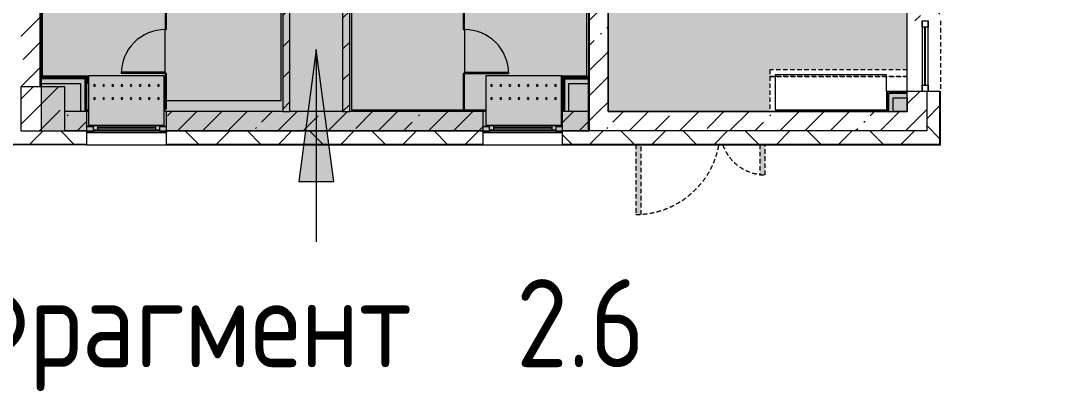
# Model space of a CAD drawing. Header units: millimetres. Extents: x 11693 to 241752, y -8553 to 29926.
# Drawn here: x 155150 to 167035, y -3054 to 1150 of the extents above; entities that cross this region are included whole.
import ezdxf

# ---------------------------------------------------------------- set-up
doc = ezdxf.new("R2010")
doc.units = ezdxf.units.MM
doc.linetypes.add('200_ШТРИХ__ш1_п0_6_', pattern=[80, 50, -30])
for name, color, linetype, lineweight in [('A-DETL', 7, 'Continuous', 5), ('A-DETL-MBND', 7, '200_ШТРИХ__ш1_п0_6_', 9), ('A-GLAZ-2', 7, 'Continuous', 5), ('A-WALL-2', 7, 'Continuous', 9), ('A-WALL-5', 7, 'Continuous', 5), ('I-WALL-3', 7, 'Continuous', 5), ('S-COLS', 7, 'Continuous', 5), ('S-STRS-MBND-1', 7, 'Continuous', 5), ('Знаки', 7, 'Continuous', 5)]:
    doc.layers.add(name, color=color, linetype=linetype, lineweight=lineweight)
doc.layers.add('A-DETL-GENF-2', color=7, linetype='Continuous', lineweight=9, true_color=0x4994b4, transparency=0.4)
doc.layers.add('S-STRS-3', color=7, linetype='Continuous', lineweight=15, true_color=0xd7cdc4, transparency=1)
for name, color, linetype, lineweight, true_color in [('A-DOOR-5', 7, 'Continuous', 5, 0x2b586c), ('A-FLOR-1', 7, 'Continuous', 5, 0xaaaaaa), ('A-FLOR-2', 7, 'Continuous', 5, 0x6f9cb0), ('A-GENM-3', 7, 'Continuous', 5, 0x2b586c), ('A-GENM-4', 7, 'Continuous', 5, 0xe2ddcd), ('A-GLAZ-3', 7, 'Continuous', 5, 0x2b586c), ('A-WALL-6', 7, 'Continuous', 9, 0x2b586c), ('G-ANNO-TEXT-1', 7, 'Continuous', 9, 0x3c3c3c), ('I-WALL-1', 7, 'Continuous', 5, 0xe7e7e7), ('I-WALL-2', 7, 'Continuous', 9, 0xe7e7e7), ('I-WALL-4', 7, 'Continuous', 5, 0x2b586c), ('S-COLS-1', 7, 'Continuous', 5, 0x2b586c), ('Знаки-2', 7, 'Continuous', 5, 0xd7cfbf), ('Знаки-3', 7, 'Continuous', 5, 0x2b586c)]:
    doc.layers.add(name, color=color, linetype=linetype, lineweight=lineweight, true_color=true_color)
doc.styles.add('GOST Common_4', font='GOST_Common.ttf', dxfattribs={"width": 0.9, "height": 1000})
pattern_1 = [(45, (-65660, -150), (-285.1231, 285.1231), []), (45, (-65374.88, -150), (-285.1231, 285.1231), [504.031, -100.806, 16.764, -84.042])]
pattern_2 = [(45, (89739.8, 0), (-353.5534, 353.5534), []), (135, (89739.8, 0), (-353.5534, -353.5534), [])]
pattern_3 = [(45, (89739.8, 0), (-285.1231, 285.1231), []), (45, (90024.94, 0), (-285.1231, 285.1231), [504.031, -100.806, 16.764, -84.042])]
pattern_4 = [(45, (89739.81, 0), (-176.7767, 176.7767), [])]
pattern_5 = [(45, (89739.8, 0), (-530.33, 530.33), []), (135, (89739.8, 0), (-530.33, -530.33), [])]

# ---------------------------------------------------------------- blocks, each defined once
blk = doc.blocks.new('BSC_Колонна _Прямоугольная - 500х500-V44-Общий план 2 этажа с размещением фрагментов 2_1-2_7')
at = {"layer": 'S-COLS'}
h = blk.add_hatch(dxfattribs=at)
h.set_pattern_fill('FP_43', color=256, style=0, pattern_type=2)
h.set_pattern_definition(pattern_1)
h.paths.add_polyline_path([(-123, -250), (-19, -250), (-19, 250), (-250, 250), (-250, -250)])
h = blk.add_hatch(dxfattribs=at)
h.set_pattern_fill('FP_43', color=256, style=0, pattern_type=2)
h.set_pattern_definition(pattern_1)
h.paths.add_polyline_path([(250, -250), (250, 250), (-19, 250), (-19, -250)])
for p, q in [((-19, 250), (-250, 250)), ((-250, 250), (-250, -250)), ((-250, -250), (-19, -250))]:
    blk.add_line(p, q, dxfattribs=at)
at = {"layer": 'S-COLS-1'}
for p, q in [((250, 250), (-19, 250)), ((250, -250), (250, 250)), ((-19, -250), (250, -250))]:
    blk.add_line(p, q, dxfattribs=at)
blk = doc.blocks.new('120_Окно_СКБ_1Ст - 120_Окно_СКБ_1Ст 900х2500_h_-22445987-Общий план 2 этажа с размещением фрагментов 2_1-2_7')
at = {"layer": 'A-GLAZ-2'}
for p, q in [((-450, -75), (-450, -57)), ((-450, -57), (-380, -57)), ((450, -57), (-450, -57)), ((-380, -57), (-380, -75)), ((380, -75), (380, -57)), ((380, -57), (450, -57)), ((450, -57), (450, -75))]:
    blk.add_line(p, q, dxfattribs=at)
at = {"layer": 'A-GLAZ-3'}
for p, q in [((-450, -127), (-450, -75)), ((-380, -75), (-380, -127)), ((380, -87), (-380, -87)), ((-380, -87), (-380, -127)), ((-330, -137), (-330, -87)), ((-330, -107), (330, -107)), ((330, -117), (-330, -117)), ((330, -137), (330, -87)), ((380, -127), (380, -75)), ((380, -127), (380, -87)), ((450, -75), (450, -127)), ((-380, -127), (-450, -127)), ((-450, -127), (-400, -127)), ((-380, -127), (-400, -127)), ((-400, -127), (-400, -137)), ((-400, -137), (400, -137)), ((400, -137), (-400, -137)), ((450, -127), (380, -127)), ((400, -127), (380, -127)), ((400, -127), (450, -127)), ((400, -137), (400, -127))]:
    blk.add_line(p, q, dxfattribs=at)
blk = doc.blocks.new('110_Дверь_СКБ_2Ст_Наружная - ДН-1_л__ Двухстворчатая 1350 х3200 _ЛК_ в свету с верхним остеклением 2-V161-Общий план 2 этажа с размещением фрагментов 2_1-2_7')
at = {"layer": 'A-DETL-MBND'}
for points in [[(694.5, 869), (694.5, 79), (754.5, 79), (754.5, 869)], [(-715.5, 419), (-715.5, 79), (-655.5, 79), (-655.5, 419)]]:
    blk.add_hatch(color=256, dxfattribs=at).paths.add_polyline_path(points)
for p, q in [((754.5, 869), (694.5, 869)), ((694.5, 869), (694.5, 79)), ((754.5, 79), (754.5, 869)), ((-715.5, 419), (-715.5, 79)), ((-655.5, 419), (-715.5, 419)), ((-655.5, 79), (-655.5, 419))]:
    blk.add_line(p, q, dxfattribs=at)
for centre, radius, start, end in [((754.5, -91), 960, 90, 169.73704), ((-715.5, -91), 510, 19.59844, 90)]:
    blk.add_arc(centre, radius, start, end, dxfattribs=at)
blk = doc.blocks.new('120_Окно_СКБ_1Ст - 120_Окно_СКБ_1Ст 800х2500 EI30-23532001-Общий план 2 этажа с размещением фрагментов 2_1-2_7')
at = {"layer": 'A-GLAZ-2'}
for p, q in [((-400, -127), (-400, -57)), ((-400, -57), (-330, -57)), ((400, -57), (-400, -57)), ((-330, -57), (-330, -127)), ((330, -87), (-330, -87)), ((330, -97), (-330, -97)), ((330, -127), (330, -57)), ((330, -57), (400, -57)), ((400, -57), (400, -127)), ((-330, -127), (-400, -127)), ((-400, -127), (400, -127)), ((400, -127), (330, -127))]:
    blk.add_line(p, q, dxfattribs=at)
blk = doc.blocks.new('131_Сантехническая перегородка_Дверь_сдвиг_ - СД-1-V190-Общий план 2 этажа с размещением фрагментов 2_1-2_7')
at = {"layer": 'A-GENM-4'}
for points in [[(0, -8), (400, -8), (400, 8), (0, 8)], [(900, -8), (1100, -8), (1100, 8), (900, 8)]]:
    blk.add_hatch(color=256, dxfattribs=at).paths.add_polyline_path(points)
at = {"layer": 'A-DOOR-5'}
for p, q in [((416, 508), (400, 508)), ((400, 8), (400, 508)), ((416, 8), (416, 508)), ((416, 8), (400, 8))]:
    blk.add_line(p, q, dxfattribs=at)
blk.add_arc((400, 8), 500, 360, 90, dxfattribs=at)
at = {"layer": 'A-GENM-3'}
for p, q in [((400, 8), (0, 8)), ((0, 8), (0, -8)), ((400, -8), (400, 8)), ((1100, 8), (900, 8)), ((900, 8), (900, -8)), ((1100, -8), (1100, 8)), ((0, -8), (400, -8)), ((900, -8), (1100, -8))]:
    blk.add_line(p, q, dxfattribs=at)
blk = doc.blocks.new('131_Сантехническая перегородка_Дверь_сдвиг_ - СД-1-V191-Общий план 2 этажа с размещением фрагментов 2_1-2_7')
at = {"layer": 'A-GENM-4'}
for points in [[(0, -8), (400, -8), (400, 8), (0, 8)], [(900, 8), (900, -8), (1100, -8), (1100, 8), (1019, 8)]]:
    blk.add_hatch(color=256, dxfattribs=at).paths.add_polyline_path(points)
at = {"layer": 'A-DOOR-5'}
for p, q in [((416, -8), (400, -8)), ((400, -8), (400, -508)), ((416, -8), (416, -508)), ((416, -508), (400, -508))]:
    blk.add_line(p, q, dxfattribs=at)
blk.add_arc((400, -8), 500, 270, 0, dxfattribs=at)
at = {"layer": 'A-GENM-3'}
for p, q in [((400, 8), (0, 8)), ((0, 8), (0, -8)), ((400, -8), (400, 8)), ((1100, 8), (900, 8)), ((900, 8), (900, -8)), ((1100, -8), (1100, 8)), ((0, -8), (400, -8)), ((900, -8), (1100, -8))]:
    blk.add_line(p, q, dxfattribs=at)
blk = doc.blocks.new('Зашивка радиатора_ СУ - Зашивка радиатора  М15-33170478-Общий план 2 этажа с размещением фрагментов 2_1-2_7')
at = {"layer": 'Знаки-2'}
h = blk.add_hatch(color=256, dxfattribs=at)
h.paths.add_polyline_path([(-370, -180), (-303, -60), (-294, -65), (-294, -75), (-303, -80), (-312, -75), (-313, -70)])
h.paths.add_polyline_path([(490, -180), (432, -75), (423, -80), (415, -75), (415, -65), (423, -60), (432, -65), (433, -67)])
h.paths.add_polyline_path([(490, 380), (-370, 380), (-370, -180), (490, -180), (490, 89)])
h.paths.add_polyline_path([(8, 90), (432, 85), (432, 75), (423, 70), (415, 75), (415, 85), (418, 89), (328, 85), (328, 75), (319, 70), (311, 75), (311, 85), (314, 89), (224, 85), (224, 75), (216, 70), (207, 75), (207, 85), (211, 89), (121, 85), (121, 75), (112, 70), (103, 75), (103, 85), (107, 89), (17, 85), (17, 75), (8, 70), (0, 75), (0, 85), (3, 89), (-87, 85), (-87, 75), (-96, 70), (-104, 75), (-104, 85), (-101, 89), (-191, 85), (-191, 75), (-199, 70), (-208, 75), (-208, 85), (-204, 89), (-294, 85), (-294, 75), (-303, 70), (-312, 75), (-312, 85), (-303, 90), (-300, 90), (6, 90)])
h.paths.add_polyline_path([(8, -60), (17, -65), (17, -75), (13, -78), (103, -75), (105, -63), (112, -60), (121, -65), (121, -75), (117, -78), (207, -75), (208, -63), (216, -60), (224, -65), (224, -75), (221, -78), (311, -75), (312, -63), (319, -60), (328, -65), (328, -75), (319, -80), (317, -79), (-208, -75), (-207, -63), (-199, -60), (-191, -65), (-191, -75), (-194, -78), (-104, -75), (-103, -63), (-96, -60), (-87, -65), (-87, -75), (-91, -78), (0, -75), (1, -63), (6, -60)])
at = {"layer": 'Знаки-3'}
for p, q in [((490, 380), (-370, 380)), ((-370, 380), (-370, -180)), ((490, -180), (490, 380)), ((-370, -180), (490, -180))]:
    blk.add_line(p, q, dxfattribs=at)
for centre, start, end in [((-303, 80), 0, 180), ((-303, 80), 180, 0), ((-199, 80), 0, 180), ((-199, 80), 180, 0), ((-96, 80), 0, 180), ((-96, 80), 180, 360), ((8, 80), 0, 180), ((8, 80), 180, 0), ((112, 80), 0, 180), ((112, 80), 180, 0), ((216, 80), 0, 180), ((216, 80), 180, 0), ((319, 80), 0, 180), ((319, 80), 180, 0), ((423, 80), 0, 180), ((423, 80), 180, 0), ((-303, -70), 0, 180), ((-303, -70), 180, 0), ((-199, -70), 0, 180), ((-199, -70), 180, 0), ((-96, -70), 0, 180), ((-96, -70), 180, 0), ((8, -70), 0, 180), ((8, -70), 180, 0), ((112, -70), 0, 180), ((112, -70), 180, 0), ((216, -70), 0, 180), ((216, -70), 180, 0), ((319, -70), 0, 180), ((319, -70), 180, 0), ((423, -70), 0, 180), ((423, -70), 180, 0)]:
    blk.add_arc(centre, 10, start, end, dxfattribs=at)
blk = doc.blocks.new('Зашивка приборов отопления27 - Зашивка приборов отопления-33322407-Общий план 2 этажа с размещением фрагментов 2_1-2_7')
at = {"layer": 'A-DETL-MBND'}
for p, q in [((75480, 595), (73920, 595)), ((73920, 595), (73920, 520)), ((75480, 520), (75480, 595)), ((73920, 520), (73920, 120)), ((75480, 520), (73920, 520)), ((73920, 520), (73920, 120)), ((73920, 520), (75480, 520)), ((75480, 350), (75480, 520))]:
    blk.add_line(p, q, dxfattribs=at)

msp = doc.modelspace()

# ---------------------------------------------------------------- hatches: boundary and pattern name
at = {"layer": 'A-DETL-GENF-2'}
h = msp.add_hatch(color=256, dxfattribs=at)
h.paths.add_polyline_path([(155380.5, -100), (161610.5, -100), (161610.5, 7900), (155380.5, 7900), (155380.5, -45.4)])
h.paths.add_polyline_path([(109196.3, 5828), (120649.8, 5828), (120649.8, 9159), (98665.8, 9159), (98665.8, 5828), (101004.1, 5828)])
h.paths.add_polyline_path([(92812, 10900), (93999.8, 10900), (93999.8, 15358.1), (89471.8, 15358.1), (89471.8, 10900), (90763.9, 10900)])
h.paths.add_polyline_path([(103449.8, 10900), (109949.8, 10900), (109949.8, 15200), (103449.8, 15200), (103449.8, 13326.8)])
h.paths.add_polyline_path([(175269.8, 14480), (181689.8, 14480), (181689.8, 21558), (175269.8, 21558), (175269.8, 14542.4)])
h.paths.add_polyline_path([(163779.8, 22180), (163779.8, 27350), (160469.8, 27350), (160469.8, 22180), (162445.3, 22180)])
h.paths.add_polyline_path([(174489.8, 22600), (174489.8, 27350), (170809.8, 27350), (170809.8, 22600), (172685.5, 22600)])
at = {"layer": 'A-WALL-5'}
h = msp.add_hatch(dxfattribs=at)
h.set_pattern_fill('FP_49', color=256, style=0, pattern_type=2)
h.set_pattern_definition(pattern_2)
h.paths.add_polyline_path([(165439.8, -250), (165589.8, -250), (165589.8, 350), (165439.8, 350), (165439.8, -100)])
h.paths.add_polyline_path([(165589.8, 1150), (165589.8, 3320), (165439.8, 3320), (165439.8, 1150), (165517.3, 1150)])
h = msp.add_hatch(dxfattribs=at)
h.set_pattern_fill('FP_49', color=256, style=0, pattern_type=2)
h.set_pattern_definition(pattern_2)
h.paths.add_polyline_path([(165439.8, -250), (165439.8, -100), (161299.8, -100), (161299.8, -250), (164493.3, -250)])
h.paths.add_polyline_path([(160399.8, -250), (160397.2, -100), (156799.8, -100), (156799.8, -250), (160397.2, -250)])
h.paths.add_polyline_path([(155277.1, -250), (155899.8, -250), (155899.8, -100), (154899.8, -100), (154899.8, -250)])
h.paths.add_polyline_path([(148549.8, -250), (148549.8, -100), (147799.8, -100), (147799.8, -250), (148109, -250)])
h.paths.add_polyline_path([(150649.8, -250), (151799.8, -250), (151799.8, -100), (150649.8, -100)])
h.paths.add_polyline_path([(142149.8, -250), (143049.8, -250), (143049.8, -100), (141649.8, -100), (141649.8, -250), (141964.9, -250)])
h.paths.add_polyline_path([(146899.8, -250), (146899.8, -100), (146149.8, -100), (146149.8, -250), (146649.8, -250)])
h.paths.add_polyline_path([(134796.7, -250), (135049.8, -250), (135049.8, -100), (134676.1, -100), (134676.1, -250)])
h.paths.add_polyline_path([(138549.8, -250), (138549.8, -100), (137149.8, -100), (137149.8, -250), (137868.8, -250)])
h.paths.add_polyline_path([(132748.7, -250), (133776.1, -250), (133772.7, -100), (132399.8, -100), (132399.8, -250)])
h.paths.add_polyline_path([(128779.8, -250), (129299.8, -250), (129299.8, -100), (127729.8, -100), (127729.8, -250), (128652.6, -250)])
h.paths.add_polyline_path([(122749.8, -250), (123609.8, -250), (123609.8, -100), (122749.8, -100)])
h.paths.add_polyline_path([(125629.8, -250), (125629.8, -100), (124509.8, -100), (124509.8, -250), (125580.6, -250)])
h.paths.add_polyline_path([(115899.8, -250), (116149.6, -250), (116149.6, -100), (114549.8, -100), (114549.8, -250), (115340.4, -250)])
h.paths.add_polyline_path([(119436.5, -250), (120649.8, -250), (120649.8, -100), (118949.6, -100), (118949.6, -250)])
h.paths.add_polyline_path([(112268.3, -250), (112449.8, -250), (112449.8, -100), (111349.8, -100), (111349.8, -250)])
h.paths.add_polyline_path([(108172.2, -250), (108549.8, -250), (108549.8, -100), (107899.8, -100), (107899.8, -250)])
h.paths.add_polyline_path([(105849.8, -250), (106999.8, -250), (106999.8, -100), (105849.8, -100)])
h.paths.add_polyline_path([(102028.1, -250), (102749.8, -250), (102749.8, -100), (101399.8, -100), (101399.8, -250)])
h.paths.add_polyline_path([(98299.8, -250), (98299.8, -100), (94369.8, -100), (94369.8, -250), (96908, -250)])
h.paths.add_polyline_path([(93469.8, -250), (93469.8, -100), (89479.8, -100), (89479.8, -250), (93324, -250)])
at = {"layer": 'G-ANNO-TEXT-1'}
msp.add_hatch(color=256, dxfattribs=at).paths.add_polyline_path([(158505.4, 825.9), (158307.9, -674.1), (158702.9, -674.1)])
at = {"layer": 'I-WALL-1'}
for points in [[(155369.8, 440.5), (155380.5, 440.5), (155380.5, 490.5), (155369.8, 490.5)], [(155824.8, 440.5), (155874.8, 440.5), (155874.8, 490.5), (155380.5, 489.3), (155380.5, 440.5), (155789.1, 440.5)], [(161374.8, 120), (161374.8, 440.5), (161324.8, 440.5), (161324.8, 120)], [(165219.8, 275), (165219.8, 325), (165059.8, 325), (165059.8, 275)]]:
    msp.add_hatch(color=256, dxfattribs=at).paths.add_polyline_path(points)
at = {"layer": 'I-WALL-2'}
for points in [[(161599.8, 440.5), (161599.8, 490.5), (161324.8, 490.5), (161324.8, 440.5), (161421.2, 440.5)], [(155874.8, 120), (155874.8, 440.5), (155824.8, 440.5), (155824.8, 120)], [(165059.8, 120), (165059.8, 325), (165009.8, 325), (165009.8, 120)]]:
    msp.add_hatch(color=256, dxfattribs=at).paths.add_polyline_path(points)
at = {"layer": 'I-WALL-3'}
h = msp.add_hatch(dxfattribs=at)
h.set_pattern_fill('FP_57', color=256, style=0, pattern_type=2)
h.set_pattern_definition(pattern_3)
h.paths.add_polyline_path([(161610.5, 120), (161610.5, 7900), (161599.8, 7900), (161599.8, 120)])
h = msp.add_hatch(dxfattribs=at)
h.set_pattern_fill('FP_57', color=256, style=0, pattern_type=2)
h.set_pattern_definition(pattern_3)
h.paths.add_polyline_path([(161819.8, 120), (161819.8, 7900), (161610.5, 7900), (161610.5, 120)])
h = msp.add_hatch(dxfattribs=at)
h.set_pattern_fill('FP_57', color=256, style=0, pattern_type=2)
h.set_pattern_definition(pattern_3)
h.paths.add_polyline_path([(165439.8, -100), (165439.8, 350), (165219.8, 350), (165219.8, -100)])
h.paths.add_polyline_path([(165439.8, 1150), (165439.8, 3550), (165219.8, 3550), (165219.8, 1150)])
h.paths.add_polyline_path([(165439.8, 4050), (165439.8, 7900), (165219.8, 7900), (165219.8, 4050), (165402.1, 4050)])
h = msp.add_hatch(dxfattribs=at)
h.set_pattern_fill('FP_57', color=256, style=0, pattern_type=2)
h.set_pattern_definition(pattern_3)
h.paths.add_polyline_path([(155277.1, 400), (155369.8, 400), (155369.8, 7400), (155149.8, 7400), (155149.8, 400)])
h = msp.add_hatch(dxfattribs=at)
h.set_pattern_fill('FP_61', color=256, style=0, pattern_type=2)
h.set_pattern_definition(pattern_4)
h.paths.add_polyline_path([(158204.8, 120), (158204.8, 3760), (158124.8, 3760), (158124.8, 120)])
h = msp.add_hatch(dxfattribs=at)
h.set_pattern_fill('FP_61', color=256, style=0, pattern_type=2)
h.set_pattern_definition(pattern_4)
h.paths.add_polyline_path([(158884.8, 120), (158884.8, 3760), (158804.8, 3760), (158804.8, 120)])
h = msp.add_hatch(dxfattribs=at)
h.set_pattern_fill('FP_169', color=256, style=0, pattern_type=2)
h.set_pattern_definition(pattern_5)
h.paths.add_polyline_path([(155887.3, 120), (155887.3, 490.5), (155874.8, 490.5), (155874.8, 120)])
h = msp.add_hatch(dxfattribs=at)
h.set_pattern_fill('FP_169', color=256, style=0, pattern_type=2)
h.set_pattern_definition(pattern_5)
h.paths.add_polyline_path([(155899.8, 120), (155899.8, 503), (155887.3, 503), (155887.3, 120)])
h = msp.add_hatch(dxfattribs=at)
h.set_pattern_fill('FP_169', color=256, style=0, pattern_type=2)
h.set_pattern_definition(pattern_5)
h.paths.add_polyline_path([(161599.8, 503), (161599.8, 515.5), (161299.8, 515.5), (161299.8, 503), (161421.2, 503)])
h = msp.add_hatch(dxfattribs=at)
h.set_pattern_fill('FP_169', color=256, style=0, pattern_type=2)
h.set_pattern_definition(pattern_5)
h.paths.add_polyline_path([(161312.3, 120), (161312.3, 503), (161299.8, 503), (161299.8, 120)])
h = msp.add_hatch(dxfattribs=at)
h.set_pattern_fill('FP_169', color=256, style=0, pattern_type=2)
h.set_pattern_definition(pattern_5)
h.paths.add_polyline_path([(161599.8, 490.5), (161599.8, 503), (161312.3, 503), (161312.3, 490.5), (161421.2, 490.5)])
h = msp.add_hatch(dxfattribs=at)
h.set_pattern_fill('FP_57', color=256, style=0, pattern_type=2)
h.set_pattern_definition(pattern_3)
h.paths.add_polyline_path([(161599.8, -100), (161599.8, 120), (161299.8, 120), (161299.8, -100), (161421.2, -100)])
h.paths.add_polyline_path([(160399.8, -100), (160397.2, 120), (156799.8, 120), (156799.8, -100), (160397.2, -100)])
h.paths.add_polyline_path([(155649.8, -100), (155899.8, -100), (155899.8, 120), (155649.8, 120), (155649.8, -45.4)])
h = msp.add_hatch(dxfattribs=at)
h.set_pattern_fill('FP_57', color=256, style=0, pattern_type=2)
h.set_pattern_definition(pattern_3)
h.paths.add_polyline_path([(161599.8, -100), (161610.5, -99.3), (161610.5, 120), (161599.8, 120), (161599.8, -86.3)])
h = msp.add_hatch(dxfattribs=at)
h.set_pattern_fill('FP_57', color=256, style=0, pattern_type=2)
h.set_pattern_definition(pattern_3)
h.paths.add_polyline_path([(165219.8, -100), (165219.8, 120), (161610.5, 120), (161610.5, -100), (164493.3, -100)])
at = {"layer": 'S-STRS-3'}
h = msp.add_hatch(color=256, dxfattribs=at)
h.paths.add_polyline_path([(165059.8, 120), (165219.8, 120), (165219.8, 275), (165059.8, 275), (165059.8, 199.4)])
h.paths.add_polyline_path([(162445.3, 120), (163659.4, 120), (163659.8, 595), (165219.8, 595), (165219.8, 1569.7), (161819.8, 1569.7), (161819.8, 120), (161871.8, 120)])

# ---------------------------------------------------------------- linework, layer by layer
at = {"layer": 'A-DETL'}
for p, q in [((155380.5, 7900), (155380.5, -100)), ((161610.5, -100), (161610.5, 7900)), ((155380.5, -100), (161610.5, -100))]:
    msp.add_line(p, q, dxfattribs=at)
at = {"layer": 'A-DETL-MBND'}
for p, q in [((165219.8, 595), (165219.8, 1150)), ((165597.8, 1150), (165597.8, 350))]:
    msp.add_line(p, q, dxfattribs=at)
at = {"layer": 'A-FLOR-1'}
for p, q in [((163719.8, 536), (163719.8, 140)), ((164984.8, 536), (163719.8, 536)), ((164984.8, 350), (164984.8, 536)), ((163719.8, 140), (164984.8, 140))]:
    msp.add_line(p, q, dxfattribs=at)
at = {"layer": 'A-FLOR-2'}
for p, q in [((161579.8, 526.7), (161579.8, 7660)), ((155389.8, 7380), (155389.8, 526.5)), ((158104.8, 245), (158104.8, 3740)), ((158904.8, 3740), (158904.8, 140)), ((156788.8, 551), (156788.8, 1051)), ((160190.8, 1051), (160190.8, 551)), ((155389.8, 526.5), (155910.8, 526.5)), ((155910.8, 526.5), (155910.8, 440.5)), ((161289.8, 526.7), (161579.8, 526.7)), ((155918.8, 440.5), (155899.8, 440.5)), ((161299.8, 440.5), (161289.8, 440.5)), ((156804.8, 245), (158104.8, 245)), ((155899.8, 140), (155918.8, 140)), ((156778.8, 140), (156788.8, 140)), ((156788.8, 140), (156788.8, 151)), ((158904.8, 140), (160429.8, 140)), ((160190.8, 151), (160190.8, 140)), ((161289.8, 120), (161299.8, 120))]:
    msp.add_line(p, q, dxfattribs=at)
at = {"layer": 'A-WALL-2'}
for p, q in [((164997.3, 120), (164997.3, 350)), ((165219.8, 337.5), (165009.8, 337.5)), ((165009.8, 120), (165009.8, 325)), ((165219.8, 325), (165009.8, 325)), ((165219.8, 275), (165219.8, 350)), ((165439.8, 350), (165439.8, -100)), ((165589.8, -250), (165589.8, 350)), ((165592.8, -253), (165592.8, 350)), ((164984.8, 120), (165059.8, 120)), ((165219.8, -100), (161299.8, -100)), ((154899.8, -250), (155899.8, -250)), ((154899.8, -253), (155899.8, -253)), ((156799.8, -250), (160399.8, -250)), ((156799.8, -253), (160399.8, -253)), ((161299.8, -250), (165589.8, -250)), ((161299.8, -253), (165592.8, -253))]:
    msp.add_line(p, q, dxfattribs=at)
at = {"layer": 'A-WALL-5'}
for p, q in [((165597.8, 350), (165439.8, 350)), ((165597.8, -258), (165597.8, 350)), ((155149.8, -100), (155149.8, -100)), ((155899.8, -258), (155899.8, -100)), ((156799.8, -100), (156799.8, -258)), ((160399.8, -258), (160399.8, -100)), ((161299.8, -100), (161299.8, -258)), ((165439.8, -100), (165219.8, -100)), ((155899.8, -258), (148549.8, -258)), ((155899.8, -258), (165597.8, -258))]:
    msp.add_line(p, q, dxfattribs=at)
at = {"layer": 'A-WALL-6'}
for p, q in [((155887.3, 503), (155369.8, 503)), ((155874.8, 490.5), (155369.8, 490.5)), ((155874.8, 490.5), (155874.8, 120)), ((155887.3, 503), (155887.3, 120)), ((161312.3, 503), (161312.3, 120)), ((161312.3, 503), (161599.8, 503)), ((161324.8, 490.5), (161324.8, 120)), ((161324.8, 490.5), (161599.8, 490.5)), ((161599.8, 440.5), (161599.8, 515.5)), ((158124.8, 120), (158204.8, 120)), ((158804.8, 120), (158884.8, 120)), ((155899.8, -100), (155649.8, -100)), ((160399.8, -100), (156799.8, -100))]:
    msp.add_line(p, q, dxfattribs=at)
at = {"layer": 'G-ANNO-TEXT-1'}
for p, q in [((158505.4, 825.9), (158307.9, -674.1)), ((158702.9, -674.1), (158505.4, 825.9)), ((158505.4, 825.9), (158505.4, -1360.8)), ((158307.9, -674.1), (158702.9, -674.1))]:
    msp.add_line(p, q, dxfattribs=at)
at = {"layer": 'I-WALL-3'}
for p, q in [((161819.8, 120), (161819.8, 7680)), ((155369.8, 400), (155369.8, 7400)), ((164984.8, 350), (164984.8, 120)), ((165059.8, 350), (164984.8, 350)), ((165439.8, 350), (165059.8, 350)), ((165059.8, 120), (165059.8, 275)), ((165059.8, 275), (165219.8, 275)), ((165219.8, 275), (165219.8, 120)), ((164984.8, 120), (161819.8, 120)), ((165219.8, 120), (165059.8, 120))]:
    msp.add_line(p, q, dxfattribs=at)
at = {"layer": 'I-WALL-4'}
for p, q in [((161599.8, 7680), (161599.8, 515.5)), ((158124.8, 3760), (158124.8, 120)), ((158204.8, 120), (158204.8, 3760)), ((158804.8, 3760), (158804.8, 120)), ((158884.8, 120), (158884.8, 3760)), ((155899.8, 515.5), (155369.8, 515.5)), ((155899.8, 120), (155899.8, 515.5)), ((161299.8, 515.5), (161299.8, 120)), ((161599.8, 515.5), (161299.8, 515.5)), ((155369.8, 440.5), (155824.8, 440.5)), ((155824.8, 440.5), (155824.8, 120)), ((161374.8, 120), (161374.8, 440.5)), ((161374.8, 440.5), (161599.8, 440.5)), ((161599.8, -100), (161599.8, 440.5)), ((155918.8, 120), (155649.8, 120)), ((155899.8, -100), (155899.8, 120)), ((158124.8, 120), (156778.8, 120)), ((156799.8, 120), (156799.8, -100)), ((158804.8, 120), (158204.8, 120)), ((160429.8, 120), (158884.8, 120)), ((160399.8, -100), (160399.8, 120)), ((161599.8, 120), (161299.8, 120)), ((161299.8, 120), (161299.8, -100))]:
    msp.add_line(p, q, dxfattribs=at)
at = {"layer": 'S-STRS-MBND-1'}
for p, q in [((161819.8, 1620), (161819.8, 120)), ((165219.8, 120), (165219.8, 1620)), ((161819.8, 120), (165219.8, 120))]:
    msp.add_line(p, q, dxfattribs=at)

# ---------------------------------------------------------------- block references
at = {"layer": 'A-DETL-MBND'}
msp.add_blockref('Зашивка приборов отопления27 - Зашивка приборов отопления-33322407-Общий план 2 этажа с размещением фрагментов 2_1-2_7', (89739.8, 0), dxfattribs=at)
at = {"layer": 'A-DETL-MBND', "rotation": 180}
msp.add_blockref('110_Дверь_СКБ_2Ст_Наружная - ДН-1_л__ Двухстворчатая 1350 х3200 _ЛК_ в свету с верхним остеклением 2-V161-Общий план 2 этажа с размещением фрагментов 2_1-2_7', (162889.3, -179), dxfattribs=at)
at = {"layer": 'A-GENM-3'}
for name, p, rotation in [('131_Сантехническая перегородка_Дверь_сдвиг_ - СД-1-V190-Общий план 2 этажа с размещением фрагментов 2_1-2_7', (156796.8, 151), 89.99999999997657), ('131_Сантехническая перегородка_Дверь_сдвиг_ - СД-1-V191-Общий план 2 этажа с размещением фрагментов 2_1-2_7', (160182.8, 151), 90.00000000002345)]:
    msp.add_blockref(name, p, dxfattribs=dict(at, rotation=rotation))
at = {"layer": 'A-GLAZ-2', "rotation": 270}
msp.add_blockref('120_Окно_СКБ_1Ст - 120_Окно_СКБ_1Ст 800х2500 EI30-23532001-Общий план 2 этажа с размещением фрагментов 2_1-2_7', (165514.8, 750), dxfattribs=at)
at = {"layer": 'A-GLAZ-3', "rotation": 180}
for p in [(156349.8, -175), (160849.8, -175)]:
    msp.add_blockref('120_Окно_СКБ_1Ст - 120_Окно_СКБ_1Ст 900х2500_h_-22445987-Общий план 2 этажа с размещением фрагментов 2_1-2_7', p, dxfattribs=at)
at = {"layer": 'S-COLS-1'}
msp.add_blockref('BSC_Колонна _Прямоугольная - 500х500-V44-Общий план 2 этажа с размещением фрагментов 2_1-2_7', (155399.8, 150), dxfattribs=at)
at = {"layer": 'Знаки', "rotation": 180}
for p in [(156408.8, 347.6), (160919.8, 347.6)]:
    msp.add_blockref('Зашивка радиатора_ СУ - Зашивка радиатора  М15-33170478-Общий план 2 этажа с размещением фрагментов 2_1-2_7', p, dxfattribs=at)

# ---------------------------------------------------------------- texts
at = {"layer": 'G-ANNO-TEXT-1', "char_height": 1000, "attachment_point": 1, "style": 'GOST Common_4'}
for s, insert, width in [('Фрагмент', (154395.6, -1783), 7070.884), (' 2.6', (160229.7, -1783), 2308.86)]:
    msp.add_mtext(s, dxfattribs=dict(at, insert=insert, width=width))

doc.saveas('drawing.dxf')
